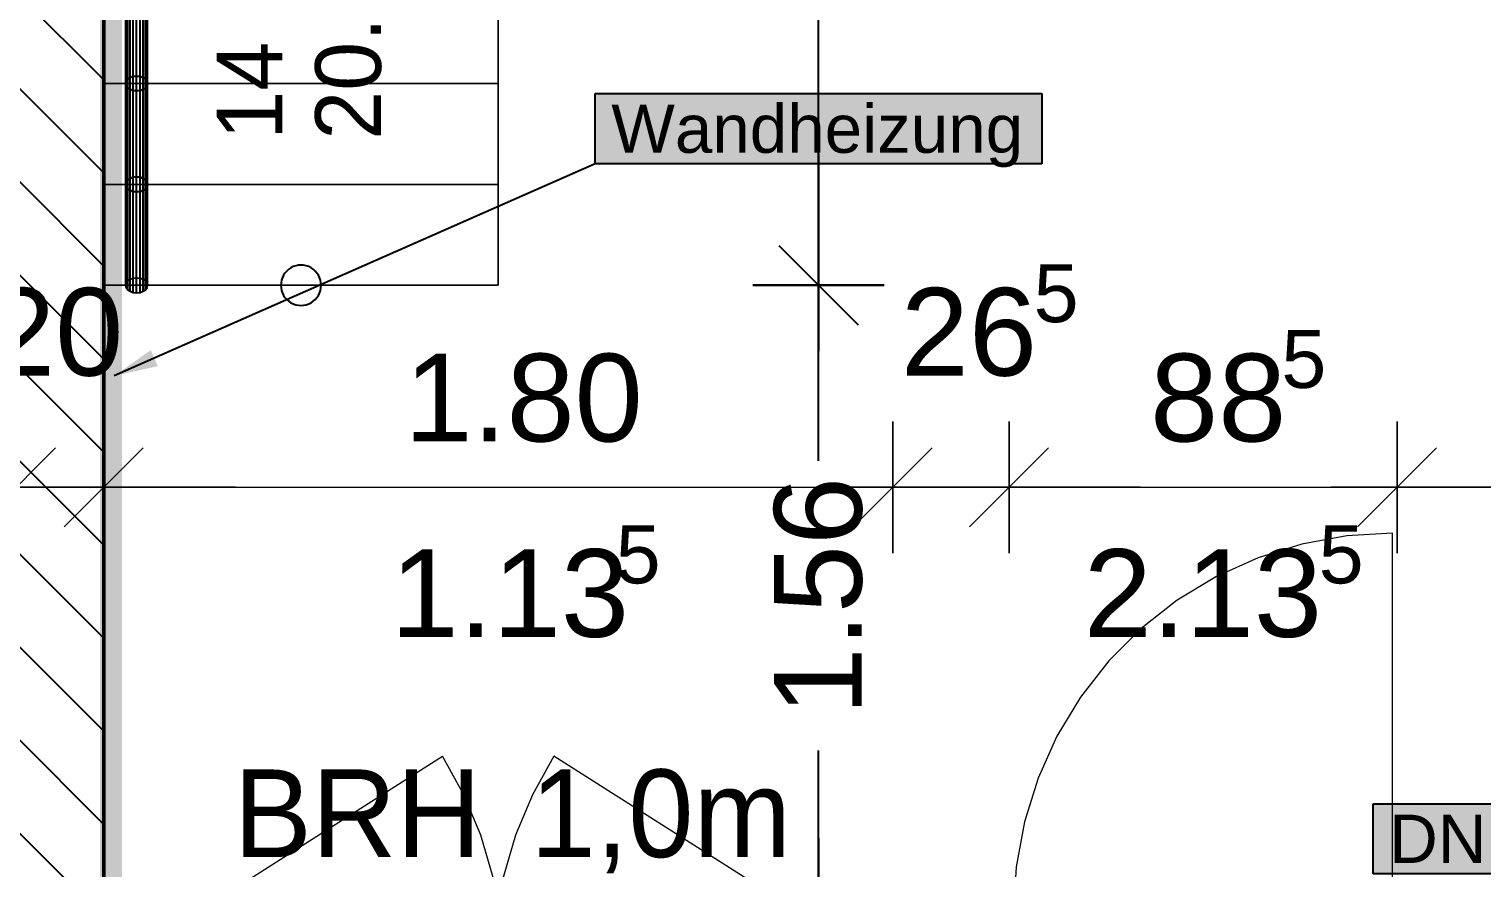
# Model space of a CAD drawing. Extents: x 0 to 756, y -25 to 420.
# Drawn here: x 257.2 to 323.5, y 265.6 to 303.9 of the extents above; entities that cross this region are included whole.
import ezdxf
from ezdxf.lldxf.tags import DXFTag

# ---------------------------------------------------------------- set-up
doc = ezdxf.new("R2010")
doc.units = 0
doc.layers.get('0').update_dxf_attribs({"lineweight": 25})
doc.layers.get('DEFPOINTS').update_dxf_attribs({"lineweight": 25})
for name, color, linetype, lineweight in [('A_Innenwand', 7, 'Continuous', 25), ('FENSTER-FL_GEL', 7, 'VERDECKT2_S2', 13), ('PFOSTEN__ST_TZEN', 7, 'Continuous', 13), ('Standard', 7, 'Continuous', 25), ('T_R_2D', 7, 'Continuous', 13), ('TREPPE', 7, 'Continuous', 13), ('WAND_HOLZ_NICHT_TRAGEND', 7, 'Continuous', 13), ('X_Text', 7, 'Continuous', 25)]:
    doc.layers.add(name, color=color, linetype=linetype, lineweight=lineweight)
doc.layers.add('H_Heizung', color=1, linetype='Continuous', lineweight=25, true_color=0xff0000)
doc.styles.get("Standard").update_dxf_attribs({"font": 'arial.ttf'})
tags = doc.linetypes.add('VERDECKT2_S2', pattern=[0.27, 0.2, -0.07]).pattern_tags.tags
tags[6:7] = [DXFTag(74, 4), DXFTag(75, 0), DXFTag(340, '0'), DXFTag(46, 1.0), DXFTag(50, 0.0), DXFTag(44, 0.0), DXFTag(45, 0.0)]
tags[4:5] = [DXFTag(74, 4), DXFTag(75, 0), DXFTag(340, '0'), DXFTag(46, 1.0), DXFTag(50, 0.0), DXFTag(44, 0.0), DXFTag(45, 0.0)]

# ---------------------------------------------------------------- blocks, each defined once
blk = doc.blocks.new('Referenz-A0T78P30OY')
at = {"layer": 'DEFPOINTS', "color": 0, "linetype": 'Continuous', "lineweight": -2, "ltscale": 0.25}
for p, q in [((278.607, 292.178), (278.607, 292.178)), ((278.607, 292.178), (278.607, 292.178)), ((293.222, 292.178), (293.222, 292.178))]:
    blk.add_line(p, q, dxfattribs=at)
at = {"layer": 'DEFPOINTS', "color": 0, "linetype": 'Continuous', "lineweight": 18, "ltscale": 0.18}
for p, q in [((260.607, 282.97), (260.607, 282.97)), ((296.607, 282.97), (296.607, 282.97)), ((301.915, 282.97), (301.915, 282.97)), ((319.615, 282.97), (319.615, 282.97))]:
    blk.add_line(p, q, dxfattribs=at)
at = {"layer": 'FENSTER-FL_GEL', "color": 0, "linetype": 'VERDECKT2_S2', "ltscale": 0.13}
for p, q in [((261.087, 261.198), (276.066, 270.703)), ((277.043, 268.952), (276.066, 270.703)), ((281.149, 270.703), (280.172, 268.952)), ((296.127, 261.198), (281.149, 270.703)), ((277.816, 267.102), (277.043, 268.952)), ((280.172, 268.952), (279.399, 267.102)), ((278.375, 265.176), (277.816, 267.102)), ((279.399, 267.102), (278.839, 265.176))]:
    blk.add_line(p, q, dxfattribs=at)
at = {"layer": 'Standard', "color": 0, "lineweight": -2}
for p, q in [((293.222, 292.178), (293.222, 328.358)), ((261.953, 301.701), (261.953, 306.301)), ((262.107, 301.717), (262.107, 306.317)), ((262.262, 301.701), (262.262, 306.301)), ((261.607, 305.978), (261.607, 301.378)), ((261.632, 301.483), (261.632, 306.083)), ((261.632, 301.273), (261.632, 305.873)), ((261.703, 301.577), (261.703, 306.177)), ((261.703, 301.178), (261.703, 305.778)), ((261.813, 301.652), (261.813, 306.252)), ((261.813, 301.103), (261.813, 305.703)), ((261.953, 301.055), (261.953, 305.655)), ((262.107, 301.038), (262.107, 305.638)), ((262.262, 301.055), (262.262, 305.655)), ((262.401, 301.652), (262.401, 306.252)), ((262.401, 301.103), (262.401, 305.703)), ((262.512, 301.577), (262.512, 306.177)), ((262.512, 301.178), (262.512, 305.778)), ((262.583, 301.483), (262.583, 306.083)), ((262.583, 301.273), (262.583, 305.873)), ((262.607, 301.378), (262.607, 305.978)), ((261.813, 301.652), (261.703, 301.577)), ((261.703, 301.577), (261.813, 301.652)), ((261.953, 301.701), (261.813, 301.652)), ((261.813, 301.652), (261.953, 301.701)), ((261.813, 297.052), (261.813, 301.652)), ((262.107, 301.717), (261.953, 301.701)), ((261.953, 301.701), (262.107, 301.717)), ((261.953, 297.101), (261.953, 301.701)), ((262.262, 301.701), (262.107, 301.717)), ((262.107, 297.117), (262.107, 301.717)), ((262.107, 301.717), (262.262, 301.701)), ((262.401, 301.652), (262.262, 301.701)), ((262.262, 297.101), (262.262, 301.701)), ((262.262, 301.701), (262.401, 301.652)), ((262.512, 301.577), (262.401, 301.652)), ((262.401, 297.052), (262.401, 301.652)), ((262.401, 301.652), (262.512, 301.577)), ((261.632, 301.483), (261.607, 301.378)), ((261.607, 301.378), (261.632, 301.483)), ((261.632, 301.273), (261.607, 301.378)), ((261.607, 301.378), (261.607, 296.778)), ((261.607, 301.378), (261.632, 301.273)), ((261.703, 301.577), (261.632, 301.483)), ((261.632, 301.483), (261.703, 301.577)), ((261.632, 296.883), (261.632, 301.483)), ((261.632, 296.673), (261.632, 301.273)), ((261.703, 301.178), (261.632, 301.273)), ((261.632, 301.273), (261.703, 301.178)), ((261.703, 296.977), (261.703, 301.577)), ((261.703, 296.578), (261.703, 301.178)), ((261.813, 301.103), (261.703, 301.178)), ((261.703, 301.178), (261.813, 301.103)), ((261.813, 296.503), (261.813, 301.103)), ((261.953, 301.055), (261.813, 301.103)), ((261.813, 301.103), (261.953, 301.055)), ((261.953, 296.455), (261.953, 301.055)), ((262.107, 301.038), (261.953, 301.055)), ((261.953, 301.055), (262.107, 301.038)), ((262.262, 301.055), (262.107, 301.038)), ((262.107, 301.038), (262.262, 301.055)), ((262.107, 296.438), (262.107, 301.038)), ((262.401, 301.103), (262.262, 301.055)), ((262.262, 301.055), (262.401, 301.103)), ((262.262, 296.455), (262.262, 301.055)), ((262.512, 301.178), (262.401, 301.103)), ((262.401, 301.103), (262.512, 301.178)), ((262.401, 296.503), (262.401, 301.103)), ((262.583, 301.483), (262.512, 301.577)), ((262.512, 296.977), (262.512, 301.577)), ((262.512, 301.577), (262.583, 301.483)), ((262.583, 301.273), (262.512, 301.178)), ((262.512, 301.178), (262.583, 301.273)), ((262.512, 296.578), (262.512, 301.178)), ((262.607, 301.378), (262.583, 301.483)), ((262.583, 296.883), (262.583, 301.483)), ((262.583, 301.483), (262.607, 301.378)), ((262.607, 301.378), (262.583, 301.273)), ((262.583, 301.273), (262.607, 301.378)), ((262.583, 296.673), (262.583, 301.273)), ((262.607, 296.778), (262.607, 301.378)), ((293.222, 298.178), (293.222, 289.178)), ((261.813, 297.052), (261.703, 296.977)), ((261.703, 296.977), (261.813, 297.052)), ((261.953, 297.101), (261.813, 297.052)), ((261.813, 297.052), (261.953, 297.101)), ((261.813, 292.452), (261.813, 297.052)), ((262.107, 297.117), (261.953, 297.101)), ((261.953, 297.101), (262.107, 297.117)), ((261.953, 292.501), (261.953, 297.101)), ((262.262, 297.101), (262.107, 297.117)), ((262.107, 292.517), (262.107, 297.117)), ((262.107, 297.117), (262.262, 297.101)), ((262.401, 297.052), (262.262, 297.101)), ((262.262, 292.501), (262.262, 297.101)), ((262.262, 297.101), (262.401, 297.052)), ((262.512, 296.977), (262.401, 297.052)), ((262.401, 292.452), (262.401, 297.052)), ((262.401, 297.052), (262.512, 296.977)), ((261.632, 296.883), (261.607, 296.778)), ((261.607, 296.778), (261.632, 296.883)), ((261.632, 296.673), (261.607, 296.778)), ((261.607, 296.778), (261.607, 292.178)), ((261.607, 296.778), (261.632, 296.673)), ((261.703, 296.977), (261.632, 296.883)), ((261.632, 296.883), (261.703, 296.977)), ((261.632, 292.283), (261.632, 296.883)), ((261.632, 292.073), (261.632, 296.673)), ((261.703, 296.578), (261.632, 296.673)), ((261.632, 296.673), (261.703, 296.578)), ((261.703, 292.377), (261.703, 296.977)), ((261.703, 291.978), (261.703, 296.578)), ((261.813, 296.503), (261.703, 296.578)), ((261.703, 296.578), (261.813, 296.503)), ((261.813, 291.903), (261.813, 296.503)), ((261.953, 296.455), (261.813, 296.503)), ((261.813, 296.503), (261.953, 296.455)), ((261.953, 291.855), (261.953, 296.455)), ((262.107, 296.438), (261.953, 296.455)), ((261.953, 296.455), (262.107, 296.438)), ((262.262, 296.455), (262.107, 296.438)), ((262.107, 296.438), (262.262, 296.455)), ((262.107, 291.838), (262.107, 296.438)), ((262.401, 296.503), (262.262, 296.455)), ((262.262, 296.455), (262.401, 296.503)), ((262.262, 291.855), (262.262, 296.455)), ((262.512, 296.578), (262.401, 296.503)), ((262.401, 296.503), (262.512, 296.578)), ((262.401, 291.903), (262.401, 296.503)), ((262.583, 296.883), (262.512, 296.977)), ((262.512, 292.377), (262.512, 296.977)), ((262.512, 296.977), (262.583, 296.883)), ((262.583, 296.673), (262.512, 296.578)), ((262.512, 296.578), (262.583, 296.673)), ((262.512, 291.978), (262.512, 296.578)), ((262.607, 296.778), (262.583, 296.883)), ((262.583, 292.283), (262.583, 296.883)), ((262.583, 296.883), (262.607, 296.778)), ((262.607, 296.778), (262.583, 296.673)), ((262.583, 296.673), (262.607, 296.778)), ((262.583, 292.073), (262.583, 296.673)), ((262.607, 292.178), (262.607, 296.778)), ((293.222, 286.178), (293.222, 295.178)), ((295.022, 290.378), (291.422, 293.978)), ((291.422, 293.978), (295.022, 290.378)), ((261.632, 292.283), (261.703, 292.377)), ((261.703, 292.377), (261.813, 292.452)), ((261.813, 292.452), (261.953, 292.501)), ((261.953, 292.501), (262.107, 292.517)), ((262.107, 292.517), (262.262, 292.501)), ((262.262, 292.501), (262.401, 292.452)), ((262.401, 292.452), (262.512, 292.377)), ((262.512, 292.377), (262.583, 292.283)), ((261.607, 292.178), (261.632, 292.283)), ((261.607, 292.178), (261.632, 292.073)), ((261.632, 292.073), (261.703, 291.978)), ((261.703, 291.978), (261.813, 291.903)), ((261.813, 291.903), (261.953, 291.855)), ((261.953, 291.855), (262.107, 291.838)), ((262.107, 291.838), (262.262, 291.855)), ((262.262, 291.855), (262.401, 291.903)), ((262.401, 291.903), (262.512, 291.978)), ((262.512, 291.978), (262.583, 292.073)), ((262.583, 292.283), (262.607, 292.178)), ((262.583, 292.073), (262.607, 292.178)), ((296.222, 292.178), (290.222, 292.178)), ((290.222, 292.178), (296.222, 292.178)), ((293.222, 284.175), (293.222, 292.178)), ((293.222, 260.978), (293.222, 270.975)), ((293.222, 266.978), (293.222, 257.978))]:
    blk.add_line(p, q, dxfattribs=at)
at = {"layer": 'Standard', "color": 0, "lineweight": 18}
for p, q in [((260.607, 279.97), (260.607, 285.97)), ((260.607, 285.97), (260.607, 279.97)), ((296.607, 279.97), (296.607, 285.97)), ((296.607, 285.97), (296.607, 279.97)), ((301.915, 279.97), (301.915, 285.97)), ((301.915, 285.97), (301.915, 279.97)), ((319.615, 279.97), (319.615, 285.97)), ((319.615, 285.97), (319.615, 279.97)), ((254.807, 281.17), (258.407, 284.77)), ((258.407, 284.77), (254.807, 281.17)), ((258.807, 281.17), (262.407, 284.77)), ((262.407, 284.77), (258.807, 281.17)), ((294.807, 281.17), (298.407, 284.77)), ((298.407, 284.77), (294.807, 281.17)), ((300.115, 281.17), (303.715, 284.77)), ((303.715, 284.77), (300.115, 281.17)), ((317.815, 281.17), (321.415, 284.77)), ((321.415, 284.77), (317.815, 281.17)), ((250.607, 282.97), (259.607, 282.97)), ((262.607, 282.97), (253.607, 282.97)), ((254.607, 282.97), (263.607, 282.97)), ((256.607, 282.97), (260.607, 282.97)), ((266.607, 282.97), (257.607, 282.97)), ((260.607, 282.97), (260.607, 282.97)), ((260.607, 282.97), (260.607, 282.97)), ((260.607, 282.97), (296.607, 282.97)), ((290.607, 282.97), (299.607, 282.97)), ((302.607, 282.97), (293.607, 282.97)), ((295.915, 282.97), (304.915, 282.97)), ((296.607, 282.97), (296.607, 282.97)), ((296.607, 282.97), (296.607, 282.97)), ((296.607, 282.97), (301.915, 282.97)), ((307.915, 282.97), (298.915, 282.97)), ((301.915, 282.97), (301.915, 282.97)), ((301.915, 282.97), (301.915, 282.97)), ((301.915, 282.97), (319.615, 282.97)), ((313.615, 282.97), (322.615, 282.97)), ((325.615, 282.97), (316.615, 282.97)), ((319.615, 282.97), (319.615, 282.97)), ((319.615, 282.97), (319.615, 282.97)), ((319.615, 282.97), (349.053, 282.97))]:
    blk.add_line(p, q, dxfattribs=at)
at = {"layer": 'T_R_2D', "color": 0, "linetype": 'Continuous', "ltscale": 0.13}
for p, q in [((317.33, 280.752), (315.275, 280.375)), ((319.415, 280.878), (317.33, 280.752)), ((319.415, 263.578), (319.415, 280.878)), ((313.28, 279.754), (311.375, 278.896)), ((315.275, 280.375), (313.28, 279.754)), ((311.375, 278.896), (309.587, 277.815)), ((309.587, 277.815), (307.943, 276.527)), ((307.943, 276.527), (306.466, 275.05)), ((306.466, 275.05), (305.177, 273.405)), ((305.177, 273.405), (304.097, 271.618)), ((304.097, 271.618), (303.239, 269.713)), ((303.239, 269.713), (302.618, 267.718)), ((302.618, 267.718), (302.241, 265.663)), ((302.241, 265.663), (302.115, 263.578))]:
    blk.add_line(p, q, dxfattribs=at)
at = {"layer": 'TREPPE', "color": 0}
for p, q in [((260.607, 305.978), (260.607, 301.378)), ((260.607, 301.378), (260.607, 305.978)), ((278.607, 301.378), (278.607, 305.978)), ((278.607, 305.978), (278.607, 301.378)), ((260.607, 301.378), (260.607, 296.778)), ((278.607, 301.378), (260.607, 301.378)), ((260.607, 301.378), (278.607, 301.378)), ((260.607, 296.778), (260.607, 301.378)), ((260.607, 301.378), (260.607, 301.378)), ((260.607, 301.378), (278.607, 301.378)), ((278.607, 301.378), (260.607, 301.378)), ((260.607, 301.378), (260.607, 301.378)), ((278.607, 296.778), (278.607, 301.378)), ((278.607, 301.378), (278.607, 296.778)), ((278.607, 301.378), (278.607, 301.378)), ((278.607, 301.378), (278.607, 301.378)), ((260.607, 296.778), (260.607, 292.178)), ((278.607, 296.778), (260.607, 296.778)), ((260.607, 296.778), (278.607, 296.778)), ((260.607, 292.178), (260.607, 296.778)), ((260.607, 296.778), (260.607, 296.778)), ((260.607, 296.778), (278.607, 296.778)), ((278.607, 296.778), (260.607, 296.778)), ((260.607, 296.778), (260.607, 296.778)), ((278.607, 292.178), (278.607, 296.778)), ((278.607, 296.778), (278.607, 292.178)), ((278.607, 296.778), (278.607, 296.778)), ((278.607, 296.778), (278.607, 296.778)), ((260.607, 292.178), (278.607, 292.178)), ((278.607, 292.178), (260.607, 292.178)), ((260.607, 292.178), (260.607, 292.178)), ((278.607, 292.178), (278.607, 292.178))]:
    blk.add_line(p, q, dxfattribs=at)
at = {"layer": 'TREPPE', "color": 0, "lineweight": -2}
for p, q in [((269.255, 293.028), (269.147, 292.975)), ((269.369, 293.067), (269.255, 293.028)), ((269.487, 293.09), (269.369, 293.067)), ((269.607, 293.098), (269.487, 293.09)), ((269.727, 293.09), (269.607, 293.098)), ((269.845, 293.067), (269.727, 293.09)), ((269.959, 293.028), (269.845, 293.067)), ((270.067, 292.975), (269.959, 293.028)), ((268.719, 292.416), (268.695, 292.298)), ((268.757, 292.53), (268.719, 292.416)), ((268.81, 292.638), (268.757, 292.53)), ((268.877, 292.738), (268.81, 292.638)), ((268.957, 292.828), (268.877, 292.738)), ((269.047, 292.908), (268.957, 292.828)), ((269.147, 292.975), (269.047, 292.908)), ((270.167, 292.908), (270.067, 292.975)), ((270.258, 292.828), (270.167, 292.908)), ((270.337, 292.738), (270.258, 292.828)), ((270.404, 292.638), (270.337, 292.738)), ((270.457, 292.53), (270.404, 292.638)), ((270.496, 292.416), (270.457, 292.53)), ((270.519, 292.298), (270.496, 292.416)), ((268.695, 292.298), (268.687, 292.178)), ((268.687, 292.178), (268.695, 292.058)), ((268.695, 292.058), (268.719, 291.94)), ((268.719, 291.94), (268.757, 291.826)), ((268.757, 291.826), (268.81, 291.718)), ((268.81, 291.718), (268.877, 291.618)), ((270.337, 291.618), (270.404, 291.718)), ((270.404, 291.718), (270.457, 291.826)), ((270.457, 291.826), (270.496, 291.94)), ((270.496, 291.94), (270.519, 292.058)), ((270.527, 292.178), (270.519, 292.298)), ((270.519, 292.058), (270.527, 292.178)), ((268.877, 291.618), (268.957, 291.527)), ((268.957, 291.527), (269.047, 291.448)), ((269.047, 291.448), (269.147, 291.381)), ((269.147, 291.381), (269.255, 291.328)), ((269.255, 291.328), (269.369, 291.289)), ((269.369, 291.289), (269.487, 291.266)), ((269.487, 291.266), (269.607, 291.258)), ((269.607, 291.258), (269.727, 291.266)), ((269.727, 291.266), (269.845, 291.289)), ((269.845, 291.289), (269.959, 291.328)), ((269.959, 291.328), (270.067, 291.381)), ((270.067, 291.381), (270.167, 291.448)), ((270.167, 291.448), (270.258, 291.527)), ((270.258, 291.527), (270.337, 291.618))]:
    blk.add_line(p, q, dxfattribs=at)
at = {"layer": 'WAND_HOLZ_NICHT_TRAGEND', "color": 0, "lineweight": 50}
for p, q in [((260.607, 260.978), (260.607, 376.578)), ((260.607, 376.578), (260.607, 260.978))]:
    blk.add_line(p, q, dxfattribs=at)
at = {"layer": 'PFOSTEN__ST_TZEN', "color": 0, "lineweight": 35, "char_height": 4, "attachment_point": 1}
for s, insert in [('{\\fPosterama Text Light;BRH}', (266.533, 270.105)), ('{\\fPosterama Text Light;1,0m}', (280.078, 270.105))]:
    blk.add_mtext(s, dxfattribs=dict(at, insert=insert))
at = {"layer": 'Standard', "color": 0, "lineweight": -2, "attachment_point": 1, "rotation": 90}
for s, insert, char_height in [('{\\fPosterama Text Light;20.0/23.0}', (270.255, 298.816), 3), ('{\\fPosterama Text Light;14}', (265.761, 298.816), 3), ('{\\fArial;1.56}', (291.19, 272.57), 4)]:
    blk.add_mtext(s, dxfattribs=dict(at, insert=insert, char_height=char_height))
at = {"layer": 'Standard', "color": 0, "lineweight": 18, "attachment_point": 1}
for s, insert, char_height in [('{\\fArial;5}', (303.037, 293.138), 2.64), ('{\\fArial;20}', (255.285, 292.058), 4), ('{\\fArial;26}', (296.974, 292.058), 4), ('{\\fArial;5}', (314.339, 290.138), 2.64), ('{\\fArial;1.80}', (274.325, 289.058), 4), ('{\\fArial;88}', (308.348, 289.058), 4), ('{\\fArial;5}', (283.965, 281.227), 2.64), ('{\\fArial;5}', (316.041, 281.227), 2.64), ('{\\fArial;1.13}', (273.7, 280.147), 4), ('{\\fArial;2.13}', (305.319, 280.147), 4)]:
    blk.add_mtext(s, dxfattribs=dict(at, insert=insert, char_height=char_height))
blk = doc.blocks.new('Wand-A0T78P4COY', base_point=(256.607, 260.978))
at = {"color": 0, "linetype": 'ByBlock', "lineweight": -2, "ltscale": 0.25}
blk.add_line((260.607, 376.578), (260.607, 260.978), dxfattribs=at)
at = {"color": 0, "lineweight": -2}
for p, q in [((256.607, 305.542), (260.607, 301.542)), ((256.607, 301.299), (260.607, 297.299)), ((256.607, 297.057), (260.607, 293.057)), ((256.607, 292.814), (260.607, 288.814)), ((256.607, 288.571), (260.607, 284.571)), ((256.607, 284.329), (260.607, 280.329)), ((256.607, 280.086), (260.607, 276.086)), ((256.607, 275.844), (260.607, 271.844)), ((256.607, 271.601), (260.607, 267.601)), ((256.607, 267.358), (260.607, 263.358))]:
    blk.add_line(p, q, dxfattribs=at)
blk = doc.blocks.new('Bauteilbeschriftung-A0T78PBQOY', base_point=(261.084, 288.05))
at = {"color": 0, "lineweight": -2}
for p, q in [((283.032, 300.918), (303.413, 300.918)), ((283.032, 297.718), (283.032, 300.918)), ((303.413, 300.918), (303.413, 297.718)), ((303.413, 297.718), (283.032, 297.718))]:
    blk.add_line(p, q, dxfattribs=at)
at = {"color": 0, "linetype": 'ByBlock', "lineweight": -2, "ltscale": 0.25}
blk.add_line((283.032, 297.718), (261.084, 288.05), dxfattribs=at)
at = {"color": 7, "linetype": 'ByBlock', "lineweight": -2, "ltscale": 0.25, "true_color": 0xffffff}
for points in [[(283.032, 297.718), (303.413, 297.718), (283.032, 300.918)], [(303.413, 297.718), (283.032, 300.918), (303.413, 300.918)]]:
    blk.add_solid(points, dxfattribs=at)
at = {"color": 0, "linetype": 'ByBlock', "lineweight": -2, "ltscale": 0.25}
for points in [[(263.075, 288.49), (261.711, 288.49), (262.753, 289.222)], [(261.084, 288.05), (263.075, 288.49), (261.711, 288.49)]]:
    blk.add_solid(points, dxfattribs=at)
at = {"color": 0, "linetype": 'ByBlock', "lineweight": -2, "ltscale": 0.25, "insert": (283.765, 300.418), "char_height": 2.2, "attachment_point": 1}
blk.add_mtext('{\\fArial;Wandheizung}', dxfattribs=at)
blk = doc.blocks.new('Bauteilbeschriftung-A0T78PDCOY', base_point=(318.523, 259.461))
at = {"color": 0, "lineweight": -2}
for p, q in [((318.523, 268.541), (328.691, 268.541)), ((318.523, 265.341), (318.523, 268.541)), ((328.691, 268.541), (328.691, 265.341)), ((328.691, 265.341), (318.523, 265.341))]:
    blk.add_line(p, q, dxfattribs=at)
at = {"color": 0, "linetype": 'ByBlock', "lineweight": -2, "ltscale": 0.25}
blk.add_line((328.691, 266.941), (331.915, 259.461), dxfattribs=at)
at = {"color": 7, "linetype": 'ByBlock', "lineweight": -2, "ltscale": 0.25, "true_color": 0xffffff}
for points in [[(318.523, 265.341), (328.691, 265.341), (318.523, 268.541)], [(328.691, 265.341), (318.523, 268.541), (328.691, 268.541)]]:
    blk.add_solid(points, dxfattribs=at)
at = {"color": 0, "linetype": 'ByBlock', "lineweight": -2, "ltscale": 0.25}
for points in [[(331.558, 261.139), (330.756, 261.139), (331.491, 261.456)], [(331.915, 259.461), (331.558, 261.139), (330.756, 261.139)]]:
    blk.add_solid(points, dxfattribs=at)
at = {"color": 0, "linetype": 'ByBlock', "lineweight": -2, "ltscale": 0.25, "insert": (319.256, 268.041), "char_height": 2.2, "attachment_point": 1}
blk.add_mtext('{\\fArial;DN 56}', dxfattribs=at)

msp = doc.modelspace()

# ---------------------------------------------------------------- linework, layer by layer
at = {"layer": 'H_Heizung', "color": 1, "ltscale": 0.25, "true_color": 0xff0000}
for points in [[(260.433, 262.934), (261.433, 262.934), (260.433, 375.947)], [(261.433, 262.934), (260.433, 375.947), (261.433, 375.947)]]:
    msp.add_solid(points, dxfattribs=at)

# ---------------------------------------------------------------- block references
at = {"color": 8, "lineweight": 25, "ltscale": 0.25, "true_color": 0x808080}
msp.add_blockref('Referenz-A0T78P30OY', (0, 0), dxfattribs=at)
at = {"layer": 'A_Innenwand', "ltscale": 0.25}
msp.add_blockref('Wand-A0T78P4COY', (256.607, 260.978), dxfattribs=at)
at = {"layer": 'X_Text', "color": 7, "ltscale": 0.25}
for name, p in [('Bauteilbeschriftung-A0T78PBQOY', (261.084, 288.05)), ('Bauteilbeschriftung-A0T78PDCOY', (318.523, 259.461))]:
    msp.add_blockref(name, p, dxfattribs=at)

doc.saveas('drawing.dxf')
